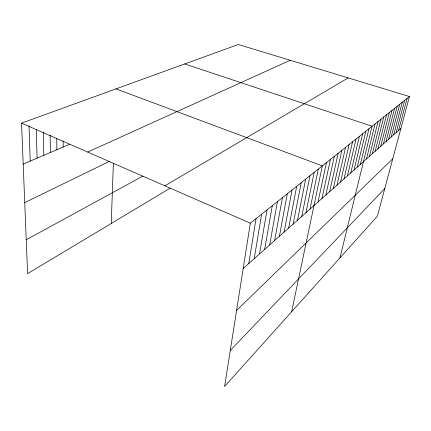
<?xml version="1.0" encoding="UTF-8"?>
<svg xmlns="http://www.w3.org/2000/svg" width="431" height="431" viewBox="0 0 431 431"><rect width="100%" height="100%" fill="white"/><g stroke="black" fill="none" stroke-linecap="round" stroke-linejoin="round"><path stroke-width="0.65" d="M111.246 223.484L113.375 163.09M409.45 96.517L250.346 223.188L224.594 386.499L377.405 216.141L409.45 96.517L238.305 44.501L21.55 123.147L27.589 273.637L169.997 188.266M248.784 263.503L256.057 218.646M254.215 258.675L261.612 214.223M259.51 253.972L267.021 209.919M264.677 249.387L272.284 205.722M269.709 244.916L277.419 201.633M274.622 240.552L282.424 197.651M279.417 236.29L287.305 193.767M284.099 232.137L292.062 189.979M288.668 228.074L296.7 186.284M293.128 224.109L301.231 182.674M297.492 220.236L305.654 179.156M301.754 216.448L309.97 175.719M305.924 212.747L314.188 172.357M309.997 209.127L318.31 169.081M291.636 311.758L322.34 165.87L115.993 88.878M318.03 201.988L326.429 162.616M321.995 198.47L330.426 159.432M325.868 195.027L334.332 156.324M329.656 191.666L338.152 153.28M333.362 188.369L341.885 150.311M336.994 185.147L345.538 147.402M340.544 181.995L349.105 144.557M344.019 178.903L352.601 141.777M347.424 175.88L356.022 139.057M350.759 172.917L359.368 136.39M354.029 170.013L362.643 133.782M357.229 167.169L365.854 131.229M360.364 164.383L368.995 128.724M339.957 257.889L372.077 126.272L184.7 63.95M366.458 158.969L375.094 123.869M369.415 156.34L378.052 121.515M372.319 153.765L380.95 119.204M375.164 151.238L383.795 116.941M377.96 148.754L386.585 114.721M380.702 146.319L389.317 112.545M383.391 143.932L392 110.406M386.031 141.583L394.634 108.31M388.627 139.278L397.22 106.252M391.17 137.015L399.752 104.237M393.675 134.795L402.247 102.255M396.132 132.613L404.687 100.304M398.546 130.464L407.09 98.392M230.273 350.473L384.786 188.589M236.587 310.455L392.77 158.78M243.208 268.454L400.922 128.357M164.863 185.809L348.2 77.903M26.232 239.776L142.893 176.096M24.739 202.613L109.501 161.313M87.698 152.073L290.208 60.275M23.193 164.098L69.375 144.39M21.55 123.147L250.346 223.188M29.012 125.83L30.218 161.102M36.274 129.322L37.093 158.166M43.294 132.021L43.822 155.295M50.115 135.048L50.411 152.482M56.73 138.426L56.865 149.729M63.147 140.996L63.185 147.03"/></g></svg>
